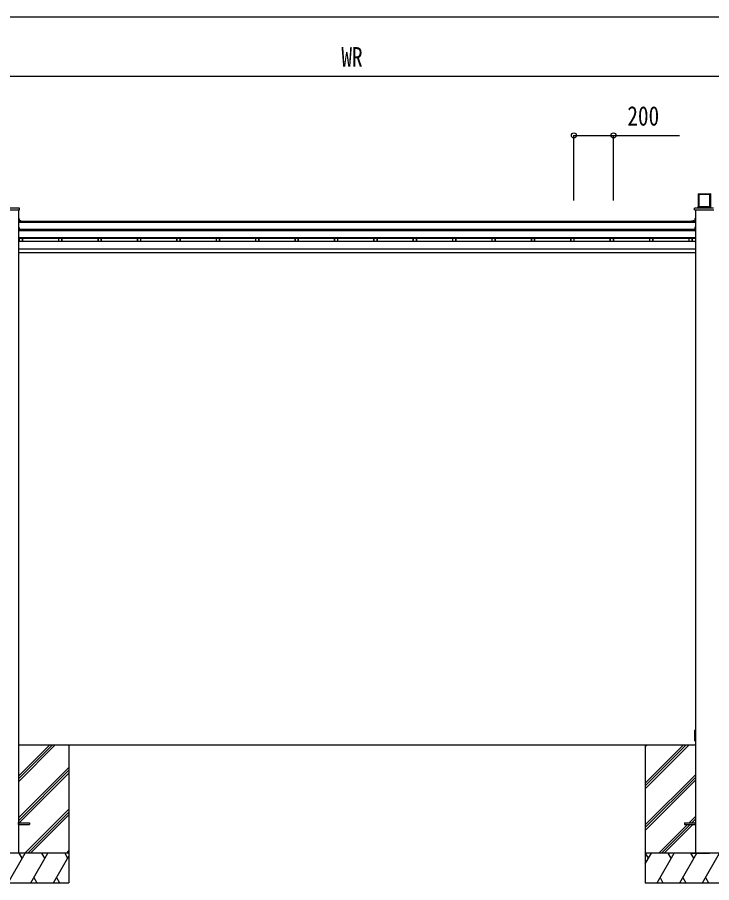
# Model space of a CAD drawing. Units: millimetres, scale not verified. Extents: x -12615 to 12615, y -8910 to 8910.
# Drawn here: x -9877 to -6351, y -5475 to -1079 of the extents above; entities that cross this region are included whole.
import ezdxf
from ezdxf.enums import TextEntityAlignment as Align

# ---------------------------------------------------------------- set-up
doc = ezdxf.new("R2010")
doc.units = ezdxf.units.MM
doc.header["$LTSCALE"] = 30
doc.layers.add('0-4_YKK_A1', color=4, linetype='Continuous')
doc.layers.add('0-5_YKK_D', color=6, linetype='Continuous')
doc.styles.add('ＭＳ ゴシック', font='')
doc.styles.get('ＭＳ ゴシック').set_extended_font_data('MS Gothic')

msp = doc.modelspace()

# ---------------------------------------------------------------- linework, layer by layer
at = {"layer": '0-4_YKK_A1'}
for p, q in [((-6420.08, -1975.63), (-6420.43, -1981.25)), ((-6419.58, -1975.16), (-6358.8, -1975.16)), ((-6417.66, -1977.16), (-6417.92, -1981.25)), ((-6360.72, -1977.16), (-6417.66, -1977.16)), ((-6362.69, -1978.23), (-6415.69, -1978.23)), ((-6360.72, -1977.16), (-6360.46, -1981.25)), ((-6358.3, -1975.63), (-6357.95, -1981.25)), ((-6420.44, -1981.6), (-6420.44, -2039.68)), ((-6417.93, -1981.6), (-6417.93, -2039.43)), ((-6416.69, -1979.18), (-6416.69, -2039.43)), ((-6361.69, -1979.18), (-6361.69, -2039.43)), ((-6360.45, -1981.6), (-6360.45, -2039.43)), ((-6357.94, -1981.6), (-6357.94, -2039.68)), ((-9963.95, -2056.84), (-9866.44, -2056.84)), ((-9869.99, -2056.84), (-9869.99, -5325)), ((-9866.76, -2048), (-9867.38, -2048)), ((-9866.44, -2056.84), (-9865.8, -2056.84)), ((-9865.3, -2056.28), (-9865.76, -2048.94)), ((-6439.08, -2056.28), (-6438.63, -2048.94)), ((-6438.58, -2056.84), (-6437.95, -2056.84)), ((-6437.95, -2056.84), (-6340.44, -2056.84)), ((-6434.39, -2056.84), (-6434.39, -5325)), ((-6421.25, -2048), (-6420.78, -2040.37)), ((-6419.78, -2039.43), (-6358.6, -2039.43)), ((-6419.78, -2039.43), (-6358.6, -2039.43)), ((-6419.78, -2039.43), (-6419.78, -2039.43)), ((-6358.6, -2039.43), (-6358.6, -2039.43)), ((-6357.6, -2040.37), (-6357.13, -2048)), ((-9868.69, -2101.08), (-9867.82, -2101.08)), ((-9867.69, -2109), (-9867.32, -2109)), ((-9867.69, -2109), (-9867.69, -2113.85)), ((-9867.32, -2101.57), (-9867.32, -2109)), ((-6436.69, -2103.07), (-6436.69, -2104.33)), ((-6436.69, -2104.33), (-6436.69, -2113.85)), ((-6436.56, -2101.08), (-6435.69, -2101.08)), ((-9869.99, -2114.67), (-6434.39, -2114.67)), ((-9869.99, -2114.67), (-6434.39, -2114.67)), ((-9869.99, -2118.81), (-6434.39, -2118.81)), ((-9867.69, -2147.3), (-9867.69, -2146.05)), ((-9867.69, -2147.3), (-9867.69, -2154.26)), ((-9867.19, -2114.35), (-9850.19, -2114.35)), ((-9862.24, -2113.2), (-9862.24, -2113.24)), ((-9860.54, -2112.72), (-9860.54, -2112.69)), ((-9860.54, -2112.72), (-9860.54, -2113.33)), ((-9859.84, -2112.72), (-9859.84, -2112.69)), ((-9859.84, -2113.33), (-9859.84, -2112.72)), ((-9858.14, -2113.24), (-9858.14, -2113.2)), ((-9850.19, -2114.67), (-9850.19, -2114.35)), ((-6446.24, -2113.2), (-6446.24, -2113.24)), ((-6444.54, -2112.72), (-6444.54, -2112.69)), ((-6444.54, -2112.72), (-6444.54, -2113.33)), ((-6443.84, -2112.72), (-6443.84, -2112.69)), ((-6443.84, -2113.33), (-6443.84, -2112.72)), ((-6442.14, -2113.24), (-6442.14, -2113.2)), ((-6436.69, -2146.05), (-6436.69, -2147.3)), ((-6436.69, -2147.3), (-6436.69, -2158.09)), ((-6435.19, -2157.59), (-6435.19, -2146.8)), ((-6434.69, -2146.31), (-6434.39, -2146.31)), ((-9869.99, -2154.26), (-6434.39, -2154.26)), ((-9869.99, -2161.79), (-6434.39, -2161.79)), ((-9869.99, -2197.24), (-6434.39, -2197.24)), ((-6445.8, -2158.59), (-6454.19, -2158.59)), ((-6447.92, -2160.54), (-6447.92, -2160.54)), ((-6446.24, -2156.18), (-6446.24, -2156.22)), ((-6446.24, -2158.8), (-6446.24, -2158.84)), ((-6444.54, -2155.7), (-6444.54, -2155.66)), ((-6444.54, -2155.7), (-6444.54, -2156.31)), ((-6444.54, -2158.32), (-6444.54, -2158.28)), ((-6444.54, -2158.32), (-6444.54, -2158.93)), ((-6443.84, -2158.59), (-6444.54, -2158.59)), ((-6443.84, -2155.7), (-6443.84, -2155.66)), ((-6443.84, -2156.31), (-6443.84, -2155.7)), ((-6443.84, -2158.32), (-6443.84, -2158.28)), ((-6443.84, -2158.93), (-6443.84, -2158.32)), ((-6437.19, -2158.59), (-6442.58, -2158.59)), ((-6442.14, -2156.22), (-6442.14, -2156.18)), ((-6442.14, -2158.84), (-6442.14, -2158.8)), ((-6441.84, -2156.36), (-6436.69, -2156.36)), ((-6441.09, -2157.02), (-6436.73, -2157.02)), ((-6440.73, -2160.09), (-6437.69, -2160.09)), ((-6440.62, -2160.74), (-6434.39, -2160.74)), ((-6440.62, -2160.79), (-6434.39, -2160.79)), ((-6440.62, -2160.79), (-6434.39, -2160.79)), ((-6437.19, -2157.33), (-6437.19, -2158.59)), ((-6436.06, -2159.48), (-6434.39, -2159.48)), ((-6436.06, -2159.48), (-6434.39, -2159.48)), ((-6436.01, -2159.43), (-6434.39, -2159.43)), ((-6435.26, -2158.17), (-6434.39, -2158.17)), ((-6435.26, -2158.17), (-6434.39, -2158.17)), ((-6435.25, -2158.13), (-6434.39, -2158.13)), ((-6435.19, -2154.26), (-6434.39, -2154.26)), ((-6435.19, -2156.36), (-6434.39, -2156.36)), ((-6435.19, -2157.02), (-6434.39, -2157.02)), ((-6435.19, -2157.54), (-6434.39, -2157.54)), ((-6435.19, -2157.65), (-6434.39, -2157.65)), ((-6435.19, -2157.65), (-6434.39, -2157.65)), ((-6434.39, -2202), (-9869.99, -2202)), ((-9869.99, -2216.47), (-6434.39, -2216.47)), ((-9869.99, -2216.47), (-6434.39, -2216.47)), ((-9866.19, -2216.47), (-9866.19, -2202)), ((-9865.19, -2215.99), (-9865.19, -2202)), ((-9865.19, -2215.99), (-9850.19, -2215.99)), ((-9850.19, -2215.99), (-9850.19, -2202)), ((-9849.19, -2216.47), (-9849.19, -2202)), ((-9848.89, -2216.47), (-9848.89, -2202)), ((-9666.19, -2216.47), (-9666.19, -2202)), ((-9665.19, -2215.99), (-9665.19, -2202)), ((-9665.19, -2215.99), (-9650.19, -2215.99)), ((-9650.19, -2215.99), (-9650.19, -2202)), ((-9649.19, -2216.47), (-9649.19, -2202)), ((-9648.89, -2216.47), (-9648.89, -2202)), ((-9466.19, -2216.47), (-9466.19, -2202)), ((-9465.19, -2215.99), (-9465.19, -2202)), ((-9465.19, -2215.99), (-9450.19, -2215.99)), ((-9450.19, -2215.99), (-9450.19, -2202)), ((-9449.19, -2216.47), (-9449.19, -2202)), ((-9448.89, -2216.47), (-9448.89, -2202)), ((-9266.19, -2216.47), (-9266.19, -2202)), ((-9265.19, -2215.99), (-9265.19, -2202)), ((-9265.19, -2215.99), (-9250.19, -2215.99)), ((-9250.19, -2215.99), (-9250.19, -2202)), ((-9249.19, -2216.47), (-9249.19, -2202)), ((-9248.89, -2216.47), (-9248.89, -2202)), ((-9066.19, -2216.47), (-9066.19, -2202)), ((-9065.19, -2215.99), (-9065.19, -2202)), ((-9065.19, -2215.99), (-9050.19, -2215.99)), ((-9050.19, -2215.99), (-9050.19, -2202)), ((-9049.19, -2216.47), (-9049.19, -2202)), ((-9048.89, -2216.47), (-9048.89, -2202)), ((-8866.19, -2216.47), (-8866.19, -2202)), ((-8865.19, -2215.99), (-8865.19, -2202)), ((-8865.19, -2215.99), (-8850.19, -2215.99)), ((-8850.19, -2215.99), (-8850.19, -2202)), ((-8849.19, -2216.47), (-8849.19, -2202)), ((-8848.89, -2216.47), (-8848.89, -2202)), ((-8666.19, -2216.47), (-8666.19, -2202)), ((-8665.19, -2215.99), (-8665.19, -2202)), ((-8665.19, -2215.99), (-8650.19, -2215.99)), ((-8650.19, -2215.99), (-8650.19, -2202)), ((-8649.19, -2216.47), (-8649.19, -2202)), ((-8648.89, -2216.47), (-8648.89, -2202)), ((-8466.19, -2216.47), (-8466.19, -2202)), ((-8465.19, -2215.99), (-8465.19, -2202)), ((-8465.19, -2215.99), (-8450.19, -2215.99)), ((-8450.19, -2215.99), (-8450.19, -2202)), ((-8449.19, -2216.47), (-8449.19, -2202)), ((-8448.89, -2216.47), (-8448.89, -2202)), ((-8266.19, -2216.47), (-8266.19, -2202)), ((-8265.19, -2215.99), (-8265.19, -2202)), ((-8265.19, -2215.99), (-8250.19, -2215.99)), ((-8250.19, -2215.99), (-8250.19, -2202)), ((-8249.19, -2216.47), (-8249.19, -2202)), ((-8248.89, -2216.47), (-8248.89, -2202)), ((-8066.19, -2216.47), (-8066.19, -2202)), ((-8065.19, -2215.99), (-8065.19, -2202)), ((-8065.19, -2215.99), (-8050.19, -2215.99)), ((-8050.19, -2215.99), (-8050.19, -2202)), ((-8049.19, -2216.47), (-8049.19, -2202)), ((-8048.89, -2216.47), (-8048.89, -2202)), ((-7866.19, -2216.47), (-7866.19, -2202)), ((-7865.19, -2215.99), (-7865.19, -2202)), ((-7865.19, -2215.99), (-7850.19, -2215.99)), ((-7850.19, -2215.99), (-7850.19, -2202)), ((-7849.19, -2216.47), (-7849.19, -2202)), ((-7848.89, -2216.47), (-7848.89, -2202)), ((-7666.19, -2216.47), (-7666.19, -2202)), ((-7665.19, -2215.99), (-7665.19, -2202)), ((-7665.19, -2215.99), (-7650.19, -2215.99)), ((-7650.19, -2215.99), (-7650.19, -2202)), ((-7649.19, -2216.47), (-7649.19, -2202)), ((-7648.89, -2216.47), (-7648.89, -2202)), ((-7466.19, -2216.47), (-7466.19, -2202)), ((-7465.19, -2215.99), (-7465.19, -2202)), ((-7465.19, -2215.99), (-7450.19, -2215.99)), ((-7450.19, -2215.99), (-7450.19, -2202)), ((-7449.19, -2216.47), (-7449.19, -2202)), ((-7448.89, -2216.47), (-7448.89, -2202)), ((-7266.19, -2216.47), (-7266.19, -2202)), ((-7265.19, -2215.99), (-7265.19, -2202)), ((-7265.19, -2215.99), (-7250.19, -2215.99)), ((-7250.19, -2215.99), (-7250.19, -2202)), ((-7249.19, -2216.47), (-7249.19, -2202)), ((-7248.89, -2216.47), (-7248.89, -2202)), ((-7066.19, -2216.47), (-7066.19, -2202)), ((-7065.19, -2215.99), (-7065.19, -2202)), ((-7065.19, -2215.99), (-7050.19, -2215.99)), ((-7050.19, -2215.99), (-7050.19, -2202)), ((-7049.19, -2216.47), (-7049.19, -2202)), ((-7048.89, -2216.47), (-7048.89, -2202)), ((-6866.19, -2216.47), (-6866.19, -2202)), ((-6865.19, -2215.99), (-6865.19, -2202)), ((-6865.19, -2215.99), (-6850.19, -2215.99)), ((-6850.19, -2215.99), (-6850.19, -2202)), ((-6849.19, -2216.47), (-6849.19, -2202)), ((-6848.89, -2216.47), (-6848.89, -2202)), ((-6666.19, -2216.47), (-6666.19, -2202)), ((-6665.19, -2215.99), (-6665.19, -2202)), ((-6665.19, -2215.99), (-6650.19, -2215.99)), ((-6650.19, -2215.99), (-6650.19, -2202)), ((-6649.19, -2216.47), (-6649.19, -2202)), ((-6648.89, -2216.47), (-6648.89, -2202)), ((-6466.19, -2216.47), (-6466.19, -2202)), ((-6465.19, -2215.99), (-6465.19, -2202)), ((-6465.19, -2215.99), (-6450.19, -2215.99)), ((-6450.19, -2215.99), (-6450.19, -2202)), ((-6449.19, -2216.47), (-6449.19, -2202)), ((-6448.89, -2216.47), (-6448.89, -2202)), ((-6434.39, -2257.26), (-9869.99, -2257.26)), ((-6434.39, -2274.97), (-9869.99, -2274.97)), ((-6436.11, -4700.5), (-6435.41, -4700.5)), ((-6435.41, -4700.8), (-6435.69, -4732.75)), ((-6435.41, -4700.5), (-6434.39, -4700.5)), ((-6435.41, -4700.5), (-6435.41, -4700.8)), ((-6434.39, -4700.8), (-6435.41, -4700.8)), ((-6435.69, -4732.75), (-6436.69, -4732.75)), ((-6435.69, -4732.75), (-6435.5, -4754.7)), ((-6434.39, -4732.75), (-6435.69, -4732.75)), ((-9869.99, -4775), (-6434.39, -4775)), ((-9869.74, -4960.63), (-9684.11, -4775)), ((-9869.74, -4946.49), (-9698.25, -4775)), ((-9869.74, -4932.35), (-9712.39, -4775)), ((-9614.94, -4775), (-9614.94, -5475)), ((-6688.94, -4775), (-6688.94, -5475)), ((-6688.94, -4969.18), (-6494.76, -4775)), ((-6688.94, -4983.32), (-6480.62, -4775)), ((-6688.94, -4997.46), (-6466.48, -4775)), ((-6688.94, -4785.33), (-6678.61, -4775)), ((-6435.5, -4755), (-6436.2, -4755)), ((-6435.5, -4754.7), (-6434.39, -4754.7)), ((-6435.5, -4755), (-6435.5, -4754.7)), ((-6434.39, -4755), (-6435.5, -4755)), ((-9869.74, -5144.48), (-9614.94, -4889.68)), ((-9869.74, -5158.62), (-9614.94, -4903.82)), ((-9867.48, -5170.5), (-9614.94, -4917.96)), ((-6688.94, -5181.31), (-6434.14, -4926.51)), ((-6688.94, -5195.45), (-6434.14, -4940.65)), ((-6688.94, -5209.59), (-6434.14, -4954.8)), ((-9838.13, -5325), (-9614.94, -5101.81)), ((-9823.99, -5325), (-9614.94, -5115.95)), ((-9809.85, -5325), (-9614.94, -5130.09)), ((-6466, -5170.5), (-6434.14, -5138.64)), ((-9870.25, -5170.5), (-9815.25, -5170.5)), ((-9870.25, -5179.5), (-9815.25, -5179.5)), ((-9869.99, -5179.99), (-9869.99, -5170.01)), ((-9815.25, -5170.5), (-9815.25, -5179.5)), ((-6620.5, -5325), (-6475, -5179.5)), ((-6606.36, -5325), (-6460.86, -5179.5)), ((-6592.21, -5325), (-6446.71, -5179.5)), ((-6489.25, -5170.5), (-6489.25, -5179.5)), ((-6489.25, -5170.5), (-6434.25, -5170.5)), ((-6489.25, -5170.5), (-6489.25, -5179.5)), ((-6489.25, -5170.5), (-6434.25, -5170.5)), ((-6489.25, -5179.5), (-6434.25, -5179.5)), ((-6489.25, -5179.5), (-6434.25, -5179.5)), ((-6451.86, -5170.5), (-6434.14, -5152.78)), ((-6437.71, -5170.5), (-6434.14, -5166.93)), ((-6432.59, -5170), (-6434.39, -5170)), ((-6434.39, -5179.99), (-6434.39, -5170.01)), ((-6434.39, -5179.99), (-6434.39, -5170.01)), ((-6434.39, -5180), (-6432.59, -5180)), ((-6432.59, -5179.99), (-6432.59, -5170.01)), ((-9626, -5325), (-9614.94, -5313.94)), ((-9614.94, -5325), (-10214.94, -5325)), ((-9923.78, -5475), (-9837.18, -5325)), ((-9852.18, -5350.98), (-9867.18, -5325)), ((-9808.31, -5475), (-9721.71, -5325)), ((-9736.71, -5350.98), (-9751.71, -5325)), ((-9692.84, -5475), (-9614.94, -5340.07)), ((-9636.24, -5325), (-9621.24, -5350.98)), ((-6088.94, -5325), (-6688.94, -5325)), ((-6688.94, -5379.3), (-6657.59, -5325)), ((-6672.59, -5350.98), (-6687.59, -5325)), ((-6628.72, -5475), (-6542.12, -5325)), ((-6557.12, -5350.98), (-6572.12, -5325)), ((-6513.25, -5475), (-6426.65, -5325)), ((-6441.65, -5350.98), (-6456.65, -5325)), ((-6453.39, -5325), (-6452.89, -5325)), ((-6415.39, -5325), (-6414.89, -5325)), ((-6412.59, -5325), (-6412.89, -5325)), ((-6412.89, -5325), (-6409.89, -5325)), ((-6411.69, -5325), (-6412.59, -5325)), ((-6411.39, -5325), (-6411.69, -5325)), ((-6397.78, -5475), (-6311.18, -5325)), ((-9793.31, -5449.02), (-9778.32, -5475)), ((-9677.84, -5449.02), (-9662.85, -5475)), ((-6613.73, -5449.02), (-6598.73, -5475)), ((-6498.25, -5449.02), (-6483.25, -5475)), ((-6382.78, -5449.02), (-6367.79, -5475)), ((-10214.94, -5475), (-9614.94, -5475)), ((-6688.94, -5475), (-6088.94, -5475))]:
    msp.add_line(p, q, dxfattribs=at)
for points in [[(-9867.38, -2048), (-9963, -2048), (-9963.62, -2048)], [(-6341.38, -2048), (-6437, -2048), (-6437.62, -2048)], [(-6437.06, -2101.57), (-6437.06, -2109), (-6436.69, -2109)], [(-6437.19, -2114.35), (-6454.19, -2114.35), (-6454.19, -2114.67)], [(-6437.19, -2157.33), (-6454.19, -2157.33), (-6454.19, -2158.59)], [(-6454.19, -2158.59), (-6454.19, -2160.09), (-6447.65, -2160.09)], [(-6440.46, -2160.54), (-6440.46, -2160.54), (-6440.64, -2160.6), (-6441.17, -2160.66), (-6442, -2160.7), (-6443.04, -2160.73), (-6444.19, -2160.74), (-6445.34, -2160.73), (-6446.38, -2160.7), (-6447.21, -2160.66), (-6447.74, -2160.6), (-6447.92, -2160.54)], [(-6447.79, -2160.77), (-6447.61, -2160.71), (-6447.17, -2160.66)], [(-6441.26, -2160.66), (-6440.77, -2160.71), (-6440.59, -2160.77), (-6440.77, -2160.83), (-6441.28, -2160.88), (-6442.08, -2160.92), (-6443.08, -2160.95), (-6444.19, -2160.96), (-6445.3, -2160.95), (-6446.3, -2160.92), (-6447.1, -2160.88), (-6447.61, -2160.83), (-6447.79, -2160.77)], [(-6436.5, -4754.7), (-6436.69, -4732.75), (-6436.41, -4700.8)], [(-6452.89, -5325), (-6363.49, -5325), (-6362.99, -5325)], [(-6414.89, -5325), (-6415.39, -5325), (-6415.09, -5325), (-6413.19, -5325), (-6412.89, -5325), (-6413.19, -5325), (-6413.29, -5325)], [(-6413.29, -5325), (-6413.59, -5325), (-6413.29, -5325), (-6411.89, -5325), (-6411.39, -5325)], [(-6410.19, -5325), (-6413.19, -5325), (-6412.89, -5325), (-6410.99, -5325), (-6410.69, -5325), (-6410.99, -5325), (-6413.29, -5325), (-6413.59, -5325), (-6413.5, -5325), (-6413.28, -5325), (-6413.19, -5325), (-6413.15, -5325), (-6410.73, -5325), (-6410.69, -5325), (-6407.69, -5325), (-6406.56, -5325), (-6406.3, -5325), (-6405.09, -5325), (-6404.83, -5325)]]:
    msp.add_lwpolyline(points, dxfattribs=at)
for points in [[(-6449.69, -2157.96), (-6449.8, -2157.99), (-6450.13, -2158.02), (-6450.62, -2158.03), (-6451.19, -2158.04), (-6451.76, -2158.03), (-6452.25, -2158.02), (-6452.58, -2157.99), (-6452.69, -2157.96), (-6452.58, -2157.93), (-6452.25, -2157.91), (-6451.76, -2157.89), (-6451.19, -2157.88), (-6450.62, -2157.89), (-6450.13, -2157.91), (-6449.8, -2157.93)], [(-6442.09, -2157.96), (-6442.25, -2158), (-6442.71, -2158.04), (-6443.39, -2158.06), (-6444.19, -2158.07), (-6444.99, -2158.06), (-6445.68, -2158.04), (-6446.13, -2158), (-6446.29, -2157.96), (-6446.13, -2157.92), (-6445.68, -2157.88), (-6444.99, -2157.86), (-6444.19, -2157.85), (-6443.39, -2157.86), (-6442.71, -2157.88), (-6442.25, -2157.92)]]:
    msp.add_lwpolyline(points, close=True, dxfattribs=at)
for centre, radius, start, end in [((-6419.78, -2040.43), 1, 90, 176.48397), ((-6419.78, -2040.43), 0.999, 89.96394, 176.45762), ((-6358.6, -2040.43), 1, 3.51603, 90), ((-6358.6, -2040.43), 0.999, 3.54238, 90.03606), ((-9870.19, -2103.07), 2.5, 53.0436, 85.45262), ((-6434.19, -2103.07), 2.5, 94.54738, 179.96283), ((-9870.19, -2146.05), 2.5, 0.03717, 85.45262), ((-9867.19, -2113.85), 0.5, 180.03931, 270.03926), ((-9860.19, -2116.87), 4.2, 119.21546, 143.21111), ((-9860.19, -2116.86), 4.19, 94.78865, 119.29157), ((-9860.19, -2116.9), 4.19, 94.78865, 119.29157), ((-9860.19, -2116.77), 3.67, 84.52859, 95.47141), ((-9860.19, -2116.99), 3.67, 84.52859, 95.47141), ((-9860.19, -2116.86), 4.19, 60.70843, 85.21135), ((-9860.19, -2116.9), 4.19, 60.70843, 85.21135), ((-9860.19, -2116.87), 4.2, 36.78889, 60.78454), ((-6444.19, -2116.87), 4.2, 119.21546, 143.21111), ((-6444.19, -2116.86), 4.19, 94.78865, 119.29157), ((-6444.19, -2116.9), 4.19, 94.78865, 119.29157), ((-6444.19, -2116.77), 3.67, 84.52859, 95.47141), ((-6444.19, -2116.99), 3.67, 84.52859, 95.47141), ((-6444.19, -2116.86), 4.19, 60.70843, 85.21135), ((-6444.19, -2116.9), 4.19, 60.70843, 85.21135), ((-6444.19, -2116.87), 4.2, 36.78889, 60.78454), ((-6437.19, -2113.85), 0.5, 269.96074, 359.96069), ((-6434.19, -2146.05), 2.5, 94.54738, 179.96283), ((-6434.19, -2147.31), 2.5, 94.54738, 179.96283), ((-6434.69, -2146.81), 0.5, 89.96074, 179.96069), ((-6444.19, -2162.46), 4.2, 119.21546, 152.67848), ((-6444.19, -2159.85), 4.2, 119.21546, 143.21111), ((-6444.19, -2159.84), 4.19, 94.78865, 119.29157), ((-6444.19, -2159.88), 4.19, 94.78865, 119.29157), ((-6444.19, -2162.46), 4.19, 94.78865, 119.29157), ((-6444.19, -2162.49), 4.19, 94.78865, 119.29157), ((-6444.19, -2159.75), 3.67, 84.52859, 95.47141), ((-6444.19, -2159.97), 3.67, 84.52859, 95.47141), ((-6444.19, -2162.37), 3.67, 84.52859, 95.47141), ((-6444.19, -2162.58), 3.67, 84.52859, 95.47141), ((-6444.19, -2159.84), 4.19, 60.70843, 85.21135), ((-6444.19, -2159.88), 4.19, 60.70843, 85.21135), ((-6444.19, -2162.46), 4.19, 60.70843, 85.21135), ((-6444.19, -2162.49), 4.19, 60.70843, 85.21135), ((-6444.19, -2159.85), 4.2, 36.78889, 60.78454), ((-6444.19, -2162.46), 4.2, 27.32152, 60.78454), ((-6437.69, -2157.59), 2.5, 269.96074, 359.96069), ((-6437.19, -2156.83), 0.5, 269.96074, 359.96069), ((-6437.19, -2158.09), 0.5, 269.96074, 359.96069), ((-9865.19, -2216.99), 1, 89.98303, 148.55407), ((-9850.19, -2216.99), 1, 31.44593, 90.01697), ((-9665.19, -2216.99), 1, 89.98303, 148.55407), ((-9650.19, -2216.99), 1, 31.44593, 90.01697), ((-9465.19, -2216.99), 1, 89.98303, 148.55407), ((-9450.19, -2216.99), 1, 31.44593, 90.01697), ((-9265.19, -2216.99), 1, 89.98303, 148.55407), ((-9250.19, -2216.99), 1, 31.44593, 90.01697), ((-9065.19, -2216.99), 1, 89.98303, 148.55407), ((-9050.19, -2216.99), 1, 31.44593, 90.01697), ((-8865.19, -2216.99), 1, 89.98303, 148.55407), ((-8850.19, -2216.99), 1, 31.44593, 90.01697), ((-8665.19, -2216.99), 1, 89.98303, 148.55407), ((-8650.19, -2216.99), 1, 31.44593, 90.01697), ((-8465.19, -2216.99), 1, 89.98303, 148.55407), ((-8450.19, -2216.99), 1, 31.44593, 90.01697), ((-8265.19, -2216.99), 1, 89.98303, 148.55407), ((-8250.19, -2216.99), 1, 31.44593, 90.01697), ((-8065.19, -2216.99), 1, 89.98303, 148.55407), ((-8050.19, -2216.99), 1, 31.44593, 90.01697), ((-7865.19, -2216.99), 1, 89.98303, 148.55407), ((-7850.19, -2216.99), 1, 31.44593, 90.01697), ((-7665.19, -2216.99), 1, 89.98303, 148.55407), ((-7650.19, -2216.99), 1, 31.44593, 90.01697), ((-7465.19, -2216.99), 1, 89.98303, 148.55407), ((-7450.19, -2216.99), 1, 31.44593, 90.01697), ((-7265.19, -2216.99), 1, 89.98303, 148.55407), ((-7250.19, -2216.99), 1, 31.44593, 90.01697), ((-7065.19, -2216.99), 1, 89.98303, 148.55407), ((-7050.19, -2216.99), 1, 31.44593, 90.01697), ((-6865.19, -2216.99), 1, 89.98303, 148.55407), ((-6850.19, -2216.99), 1, 31.44593, 90.01697), ((-6665.19, -2216.99), 1, 89.98303, 148.55407), ((-6650.19, -2216.99), 1, 31.44593, 90.01697), ((-6465.19, -2216.99), 1, 89.98303, 148.55407), ((-6450.19, -2216.99), 1, 31.44593, 90.01697), ((-6436.11, -4700.8), 0.3, 90, 179.5), ((-6436.2, -4754.7), 0.3, 180.5, 270)]:
    msp.add_arc(centre, radius, start, end, dxfattribs=at)
for centre, major_axis, ratio, start_param, end_param in [((-6419.58, -1975.66), (0.407, -0.293), 0.996273, 2.1960283, 3.7015024), ((-6415.69, -1979.18), (1, 0), 0.946294, 1.5707963, 3.1415927), ((-6362.69, -1979.18), (1, 0), 0.946294, 0, 1.5707963), ((-6358.8, -1975.66), (0.407, 0.293), 0.996273, 5.7232756, 7.2287497), ((-6420.4, -1981.22), (0.033, 0.5), 0.058294, 1.6269593, 2.4123574), ((-6417.89, -1981.22), (0.033, 0.5), 0.058294, 1.6269593, 2.4123574), ((-6360.49, -1981.22), (-0.033, 0.5), 0.058294, 3.8708279, 4.6562261), ((-6357.98, -1981.22), (-0.033, 0.5), 0.058294, 3.8708279, 4.6562261), ((-9866.76, -2049), (1, 0), 0.996804, 0.1134464, 1.5707963), ((-9865.8, -2056.34), (0.502, 0), 0.996804, 4.712389, 6.344188), ((-9866.75, -2049), (0.712, -0.702), 0.999635, 0.8394688, 0.8919125), ((-9865.3, -2056.34), (-0.031, 0.5), 0.003189, 4.7731969, 4.8256406), ((-6438.58, -2056.34), (0.502, 0), 0.996804, 3.08059, 4.712389), ((-6439.08, -2056.34), (0.031, 0.5), 0.003189, 1.4575447, 1.5099884), ((-6437.63, -2049), (0.712, 0.702), 0.999635, 2.2496801, 2.3021238), ((-6437.62, -2049), (1, 0), 0.996804, 1.5707963, 3.0281463), ((-9867.82, -2101.58), (0.411, 0.287), 0.996037, 5.675947, 7.2430164), ((-6436.56, -2101.58), (0.411, -0.287), 0.996037, 2.1817615, 3.7488309), ((-6435.41, -4700.8), (-1, 0), 0.002618, 4.7124491, 6.2831693), ((-6435.5, -4754.7), (-1, 0), 0.002618, 0.000016, 1.5707362)]:
    msp.add_ellipse(centre, major_axis=major_axis, ratio=ratio, start_param=start_param, end_param=end_param, dxfattribs=at)
at = {"layer": '0-5_YKK_D'}
for p, q in [((-194.19, -1078.6), (-10707.1, -1078.6)), ((-5597.1, -1378.6), (-10707.19, -1378.6)), ((-7050.6, -2009.35), (-7050.6, -1677.6)), ((-6850.6, -2009.35), (-6850.6, -1677.6))]:
    msp.add_line(p, q, dxfattribs=at)
msp.add_lwpolyline([(-7050.6, -1678.6), (-6850.6, -1678.6), (-6514.8, -1678.6)], dxfattribs=at)
for centre in [(-7050.6, -1678.6), (-6850.6, -1678.6)]:
    msp.add_circle(centre, 12.75, dxfattribs=at)

# ---------------------------------------------------------------- texts
at = {"layer": '0-5_YKK_D', "style": 'ＭＳ ゴシック', "width": 0.8}
for s, p in [('WR', (-8231.35, -1358.6)), ('200', (-6779.6, -1658.6))]:
    msp.add_text(s, height=98.97, dxfattribs=at).set_placement(p, align=Align.BOTTOM_LEFT)

doc.saveas('drawing.dxf')
